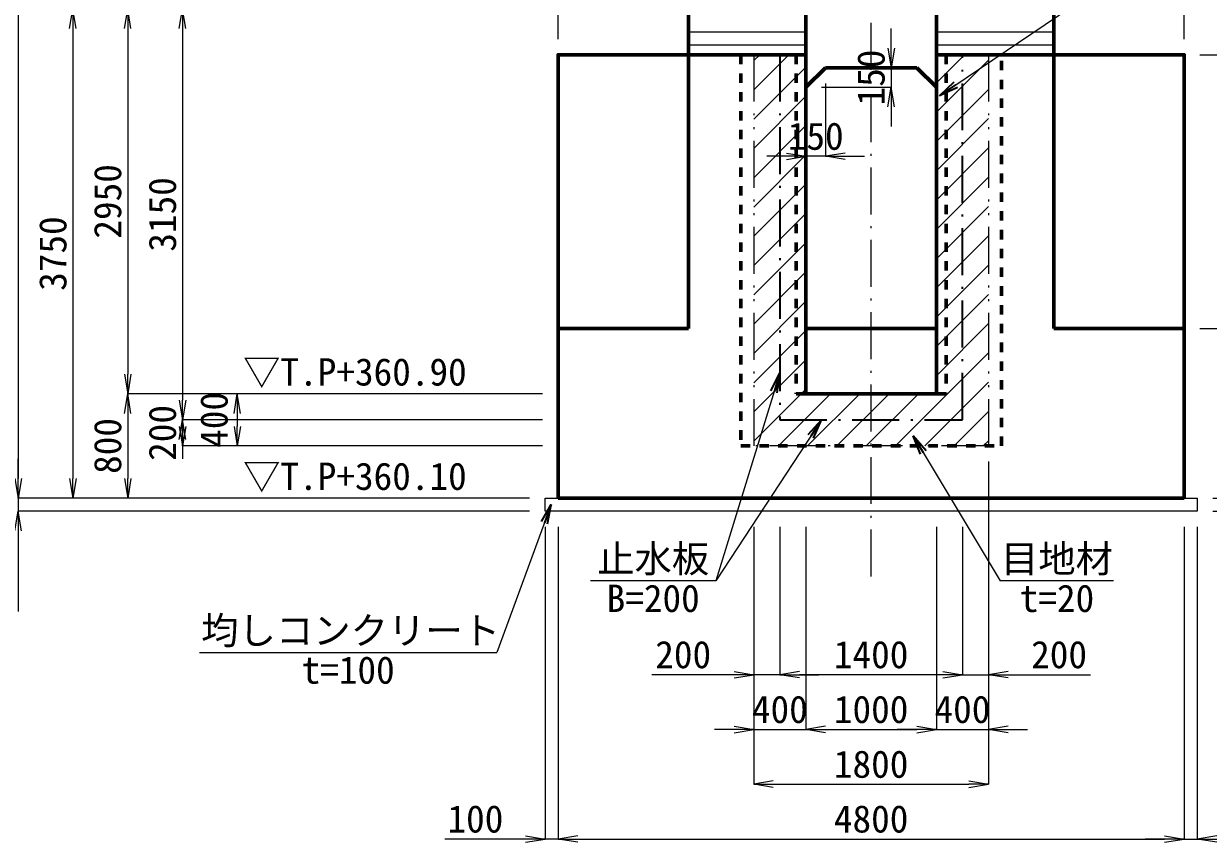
# Model space of a CAD drawing. Header units: millimetres. Extents: x 156724 to 219930, y -98905 to 17820.
# Drawn here: x 174141 to 183223, y -39983 to -33706 of the extents above; entities that cross this region are included whole.
import ezdxf
from ezdxf.enums import TextEntityAlignment as Align

# ---------------------------------------------------------------- set-up
doc = ezdxf.new("R2010")
doc.units = ezdxf.units.MM
doc.header["$LTSCALE"] = 60
doc.header["$PDSIZE"] = 300
for name, pattern in [('SXF_一点短鎖線', [9.25, 6, -1.5, 0.25, -1.5]), ('SXF_二点短鎖線', [11, 6, -1.5, 0.25, -1.5, 0.25, -1.5]), ('SXF_跳び破線', [12, 6, -6])]:
    doc.linetypes.add(name, pattern=pattern)
doc.layers.get('Defpoints').update_dxf_attribs({"color": 151})
for name, color, linetype, lineweight in [('D-BMK', 2, 'SXF_一点短鎖線', 13), ('D-BYP-STR1', 2, 'Continuous', 13), ('D-STR', 1, 'Continuous', 50), ('D-STR-DIM', 7, 'Continuous', 13), ('D-STR-HTXT', 7, 'Continuous', 13), ('D-STR-STR1', 2, 'Continuous', 13), ('D-STR-STR6', 7, 'Continuous', 13), ('D-STR-STR7', 1, 'Continuous', 13), ('D-STR-STRA', 1, 'Continuous', 25), ('D-STR-TXT', 7, 'Continuous', 13)]:
    doc.layers.add(name, color=color, linetype=linetype, lineweight=lineweight)
doc.styles.add('MS ゴシック', font='MS Gothic.ttf')
doc.dimstyles.new('DIM-60-F', dxfattribs={"dimscale": 60, "dimtxt": 3.5, "dimasz": 2.5, "dimexe": 0, "dimexo": 2, "dimgap": 0.8, "dimtad": 1, "dimdec": 0, "dimzin": 0, "dimdsep": 46, "dimtxsty": 'MS ゴシック', "dimblk": 'OPEN', "dimcen": 0.1, "dimaunit": 1, "dimadec": 4, "dimazin": 0, "dimtfac": 1, "dimtdec": 0, "dimtmove": 2, "dimatfit": 3, "dimldrblk": 'OPEN', "dimfxl": 1, "dimtolj": 1, "dimtzin": 0, "dimlwd": -1, "dimlwe": -1, "dimarcsym": 2})

# ---------------------------------------------------------------- blocks, each defined once
blk = doc.blocks.new('_Open')
at = {"color": 0, "linetype": 'ByBlock', "lineweight": -2}
for p, q in [((-1, 0.167), (0, 0)), ((-1, -0.167), (0, 0)), ((0, 0), (-1, 0))]:
    blk.add_line(p, q, dxfattribs=at)
blk = doc.blocks.new('*D305')
at = {"layer": 'D-STR-DIM', "color": 0, "transparency": 16777216}
for p, q in [((180791.4, -33893.7), (180791.4, -33743.7)), ((180408, -34043.7), (180791.4, -34043.7)), ((180791.4, -34043.7), (180791.4, -34193.7)), ((180258, -34193.7), (180791.4, -34193.7)), ((180791.4, -34343.7), (180791.4, -34493.7))]:
    blk.add_line(p, q, dxfattribs=at)
at = {"layer": 'Defpoints', "color": 0, "transparency": 16777216}
for p in [(180288, -34043.7), (180138, -34193.7), (180791.4, -34193.7)]:
    blk.add_point(p, dxfattribs=at)
at = {"layer": 'D-STR-DIM', "color": 0, "transparency": 16777216, "xscale": 150, "yscale": 150, "zscale": 150}
for p, rotation in [((180791.4, -34043.7), 270), ((180791.4, -34193.7), 90)]:
    blk.add_blockref('_Open', p, dxfattribs=dict(at, rotation=rotation))
at = {"layer": 'D-STR-DIM', "color": 0, "transparency": 16777216, "insert": (180638.4, -34118.7), "char_height": 210, "attachment_point": 5, "rotation": 90, "style": 'MS ゴシック'}
blk.add_mtext('\\A1;150', dxfattribs=at)
blk = doc.blocks.new('*D306')
at = {"layer": 'D-STR-DIM', "color": 0, "transparency": 16777216}
for p, q in [((180288, -34163.7), (180288, -34722.8)), ((180138, -34313.7), (180138, -34722.8)), ((179988, -34722.8), (179838, -34722.8)), ((180288, -34722.8), (180138, -34722.8)), ((180438, -34722.8), (180588, -34722.8))]:
    blk.add_line(p, q, dxfattribs=at)
at = {"layer": 'Defpoints', "color": 0, "transparency": 16777216}
for p in [(180288, -34043.7), (180138, -34193.7), (180138, -34722.8)]:
    blk.add_point(p, dxfattribs=at)
at = {"layer": 'D-STR-DIM', "color": 0, "transparency": 16777216, "xscale": 150, "yscale": 150, "zscale": 150}
blk.add_blockref('_Open', (180138, -34722.8), dxfattribs=at)
at = {"layer": 'D-STR-DIM', "color": 0, "transparency": 16777216, "xscale": 150, "yscale": 150, "zscale": 150, "rotation": 180}
blk.add_blockref('_Open', (180288, -34722.8), dxfattribs=at)
at = {"layer": 'D-STR-DIM', "color": 0, "transparency": 16777216, "insert": (180213, -34569.8), "char_height": 210, "attachment_point": 5, "style": 'MS ゴシック'}
blk.add_mtext('\\A1;150', dxfattribs=at)
blk = doc.blocks.new('*D307')
at = {"layer": 'D-STR-DIM', "color": 0, "transparency": 16777216}
for p, q in [((178238, -33823.7), (178238, -31554.4)), ((178388, -31554.4), (179088, -31554.4)), ((179238, -33473.7), (179238, -31554.4))]:
    blk.add_line(p, q, dxfattribs=at)
at = {"layer": 'Defpoints', "color": 0, "transparency": 16777216}
for p in [(179238, -31554.4), (179238, -33593.7), (178238, -33943.7)]:
    blk.add_point(p, dxfattribs=at)
at = {"layer": 'D-STR-DIM', "color": 0, "transparency": 16777216, "xscale": 150, "yscale": 150, "zscale": 150, "rotation": 180}
blk.add_blockref('_Open', (178238, -31554.4), dxfattribs=at)
at = {"layer": 'D-STR-DIM', "color": 0, "transparency": 16777216, "xscale": 150, "yscale": 150, "zscale": 150}
blk.add_blockref('_Open', (179238, -31554.4), dxfattribs=at)
at = {"layer": 'D-STR-DIM', "color": 0, "transparency": 16777216, "insert": (178738, -31401.4), "char_height": 210, "attachment_point": 5, "style": 'MS ゴシック'}
blk.add_mtext('\\A1;1000', dxfattribs=at)
blk = doc.blocks.new('*D309')
at = {"layer": 'D-STR-DIM', "color": 0, "transparency": 16777216}
for p, q in [((182038, -33473.7), (182038, -31554.4)), ((182188, -31554.4), (182888, -31554.4)), ((183038, -33823.7), (183038, -31554.4))]:
    blk.add_line(p, q, dxfattribs=at)
at = {"layer": 'Defpoints', "color": 0, "transparency": 16777216}
for p in [(183038, -31554.4), (182038, -33593.7), (183038, -33943.7)]:
    blk.add_point(p, dxfattribs=at)
at = {"layer": 'D-STR-DIM', "color": 0, "transparency": 16777216, "xscale": 150, "yscale": 150, "zscale": 150, "rotation": 180}
blk.add_blockref('_Open', (182038, -31554.4), dxfattribs=at)
at = {"layer": 'D-STR-DIM', "color": 0, "transparency": 16777216, "xscale": 150, "yscale": 150, "zscale": 150}
blk.add_blockref('_Open', (183038, -31554.4), dxfattribs=at)
at = {"layer": 'D-STR-DIM', "color": 0, "transparency": 16777216, "insert": (182538, -31401.4), "char_height": 210, "attachment_point": 5, "style": 'MS ゴシック'}
blk.add_mtext('\\A1;1000', dxfattribs=at)
blk = doc.blocks.new('*D316')
at = {"layer": 'D-STR-DIM', "color": 0, "transparency": 16777216}
for p, q in [((178238, -37563.7), (178238, -39957.5)), ((183038, -37563.7), (183038, -39957.5)), ((178388, -39957.5), (182888, -39957.5))]:
    blk.add_line(p, q, dxfattribs=at)
at = {"layer": 'Defpoints', "color": 0, "transparency": 16777216}
for p in [(178238, -37443.7, -323860), (183038, -37443.7, -323860), (183038, -39957.5)]:
    blk.add_point(p, dxfattribs=at)
at = {"layer": 'D-STR-DIM', "color": 0, "transparency": 16777216, "xscale": 150, "yscale": 150, "zscale": 150, "rotation": 180}
blk.add_blockref('_Open', (178238, -39957.5), dxfattribs=at)
at = {"layer": 'D-STR-DIM', "color": 0, "transparency": 16777216, "xscale": 150, "yscale": 150, "zscale": 150}
blk.add_blockref('_Open', (183038, -39957.5), dxfattribs=at)
at = {"layer": 'D-STR-DIM', "color": 0, "transparency": 16777216, "insert": (180638, -39804.5), "char_height": 210, "attachment_point": 5, "style": 'MS ゴシック'}
blk.add_mtext('\\A1;4800', dxfattribs=at)
blk = doc.blocks.new('*D317')
at = {"layer": 'D-STR-DIM', "color": 0, "transparency": 16777216}
for p, q in [((183038, -37563.7), (183038, -39957.5)), ((183138, -37563.7), (183138, -39957.5)), ((182888, -39957.5), (182738, -39957.5)), ((183038, -39957.5), (183138, -39957.5)), ((183288, -39957.5), (183906, -39957.5))]:
    blk.add_line(p, q, dxfattribs=at)
at = {"layer": 'Defpoints', "color": 0, "transparency": 16777216}
for p in [(183038, -37443.7, -323860), (183138, -37443.7, -323860), (183138, -39957.5)]:
    blk.add_point(p, dxfattribs=at)
at = {"layer": 'D-STR-DIM', "color": 0, "transparency": 16777216, "xscale": 150, "yscale": 150, "zscale": 150}
blk.add_blockref('_Open', (183038, -39957.5), dxfattribs=at)
at = {"layer": 'D-STR-DIM', "color": 0, "transparency": 16777216, "xscale": 150, "yscale": 150, "zscale": 150, "rotation": 180}
blk.add_blockref('_Open', (183138, -39957.5), dxfattribs=at)
at = {"layer": 'D-STR-DIM', "color": 0, "transparency": 16777216, "insert": (183672, -39804.5), "char_height": 210, "attachment_point": 5, "style": 'MS ゴシック'}
blk.add_mtext('\\A1;100', dxfattribs=at)
blk = doc.blocks.new('*D318')
at = {"layer": 'D-STR-DIM', "color": 0, "transparency": 16777216}
for p, q in [((178138, -37563.7), (178138, -39957.5)), ((178238, -37563.7), (178238, -39957.5)), ((177988, -39957.5), (177370, -39957.5)), ((178238, -39957.5), (178138, -39957.5)), ((178388, -39957.5), (178538, -39957.5))]:
    blk.add_line(p, q, dxfattribs=at)
at = {"layer": 'Defpoints', "color": 0, "transparency": 16777216}
for p in [(178138, -37443.7, -323860), (178238, -37443.7, -323860), (178138, -39957.5)]:
    blk.add_point(p, dxfattribs=at)
at = {"layer": 'D-STR-DIM', "color": 0, "transparency": 16777216, "xscale": 150, "yscale": 150, "zscale": 150}
blk.add_blockref('_Open', (178138, -39957.5), dxfattribs=at)
at = {"layer": 'D-STR-DIM', "color": 0, "transparency": 16777216, "xscale": 150, "yscale": 150, "zscale": 150, "rotation": 180}
blk.add_blockref('_Open', (178238, -39957.5), dxfattribs=at)
at = {"layer": 'D-STR-DIM', "color": 0, "transparency": 16777216, "insert": (177604, -39804.5), "char_height": 210, "attachment_point": 5, "style": 'MS ゴシック'}
blk.add_mtext('\\A1;100', dxfattribs=at)
blk = doc.blocks.new('*D331')
at = {"layer": 'D-STR-DIM', "color": 0, "transparency": 16777216}
for p, q in [((182957.9, -29843.7), (185864.3, -29843.7)), ((185864.3, -29993.7), (185864.3, -33793.7)), ((183158, -33943.7), (185864.3, -33943.7))]:
    blk.add_line(p, q, dxfattribs=at)
at = {"layer": 'Defpoints', "color": 0, "transparency": 16777216}
for p in [(182837.9, -29843.7), (183038, -33943.7), (185864.3, -33943.7)]:
    blk.add_point(p, dxfattribs=at)
at = {"layer": 'D-STR-DIM', "color": 0, "transparency": 16777216, "xscale": 150, "yscale": 150, "zscale": 150}
for p, rotation in [((185864.3, -29843.7), 90), ((185864.3, -33943.7), 270)]:
    blk.add_blockref('_Open', p, dxfattribs=dict(at, rotation=rotation))
at = {"layer": 'D-STR-DIM', "color": 0, "transparency": 16777216, "insert": (185711.3, -31893.7), "char_height": 210, "attachment_point": 5, "rotation": 90, "style": 'MS ゴシック'}
blk.add_mtext('\\A1;4100', dxfattribs=at)
blk = doc.blocks.new('*D332')
at = {"layer": 'D-STR-DIM', "color": 0, "transparency": 16777216}
for p, q in [((183158, -33943.7), (185864.3, -33943.7)), ((185864.3, -34093.7), (185864.3, -35893.7)), ((183158, -36043.7), (185864.3, -36043.7))]:
    blk.add_line(p, q, dxfattribs=at)
at = {"layer": 'Defpoints', "color": 0, "transparency": 16777216}
for p in [(183038, -33943.7), (183038, -36043.7), (185864.3, -36043.7)]:
    blk.add_point(p, dxfattribs=at)
at = {"layer": 'D-STR-DIM', "color": 0, "transparency": 16777216, "xscale": 150, "yscale": 150, "zscale": 150}
for p, rotation in [((185864.3, -33943.7), 90), ((185864.3, -36043.7), 270)]:
    blk.add_blockref('_Open', p, dxfattribs=dict(at, rotation=rotation))
at = {"layer": 'D-STR-DIM', "color": 0, "transparency": 16777216, "insert": (185711.3, -34993.7), "char_height": 210, "attachment_point": 5, "rotation": 90, "style": 'MS ゴシック'}
blk.add_mtext('\\A1;2100', dxfattribs=at)
blk = doc.blocks.new('*D333')
at = {"layer": 'D-STR-DIM', "color": 0, "transparency": 16777216}
for p, q in [((183158, -36043.7), (186284.3, -36043.7)), ((186284.3, -36193.7), (186284.3, -37193.7)), ((183258, -37343.7), (186284.3, -37343.7))]:
    blk.add_line(p, q, dxfattribs=at)
at = {"layer": 'Defpoints', "color": 0, "transparency": 16777216}
for p in [(183038, -36043.7), (183138, -37343.7), (186284.3, -37343.7)]:
    blk.add_point(p, dxfattribs=at)
at = {"layer": 'D-STR-DIM', "color": 0, "transparency": 16777216, "xscale": 150, "yscale": 150, "zscale": 150}
for p, rotation in [((186284.3, -36043.7), 90), ((186284.3, -37343.7), 270)]:
    blk.add_blockref('_Open', p, dxfattribs=dict(at, rotation=rotation))
at = {"layer": 'D-STR-DIM', "color": 0, "transparency": 16777216, "insert": (186131.3, -36693.7), "char_height": 210, "attachment_point": 5, "rotation": 90, "style": 'MS ゴシック'}
blk.add_mtext('\\A1;1300', dxfattribs=at)
blk = doc.blocks.new('*D334')
at = {"layer": 'D-STR-DIM', "color": 0, "transparency": 16777216}
for p, q in [((182957.9, -29143.7), (186284.3, -29143.7)), ((186284.3, -35893.7), (186284.3, -29293.7)), ((183158, -36043.7), (186284.3, -36043.7))]:
    blk.add_line(p, q, dxfattribs=at)
at = {"layer": 'Defpoints', "color": 0, "transparency": 16777216}
for p in [(182837.9, -29143.7), (186284.3, -29143.7), (183038, -36043.7)]:
    blk.add_point(p, dxfattribs=at)
at = {"layer": 'D-STR-DIM', "color": 0, "transparency": 16777216, "xscale": 150, "yscale": 150, "zscale": 150}
for p, rotation in [((186284.3, -29143.7), 90), ((186284.3, -36043.7), 270)]:
    blk.add_blockref('_Open', p, dxfattribs=dict(at, rotation=rotation))
at = {"layer": 'D-STR-DIM', "color": 0, "transparency": 16777216, "insert": (186131.3, -32593.7), "char_height": 210, "attachment_point": 5, "rotation": 90, "style": 'MS ゴシック'}
blk.add_mtext('\\A1;6900', dxfattribs=at)
blk = doc.blocks.new('*D335')
at = {"layer": 'D-STR-DIM', "color": 0, "transparency": 16777216}
for p, q in [((186284.3, -37193.7), (186284.3, -37043.7)), ((183258, -37343.7), (186284.3, -37343.7)), ((186284.3, -37343.7), (186284.3, -37443.7)), ((183258, -37443.7), (186284.3, -37443.7)), ((186284.3, -37593.7), (186284.3, -38211.7))]:
    blk.add_line(p, q, dxfattribs=at)
at = {"layer": 'Defpoints', "color": 0, "transparency": 16777216}
for p in [(183138, -37343.7), (183138, -37443.7), (186284.3, -37443.7)]:
    blk.add_point(p, dxfattribs=at)
at = {"layer": 'D-STR-DIM', "color": 0, "transparency": 16777216, "xscale": 150, "yscale": 150, "zscale": 150}
for p, rotation in [((186284.3, -37343.7), 270), ((186284.3, -37443.7), 90)]:
    blk.add_blockref('_Open', p, dxfattribs=dict(at, rotation=rotation))
at = {"layer": 'D-STR-DIM', "color": 0, "transparency": 16777216, "insert": (186131.3, -37977.7), "char_height": 210, "attachment_point": 5, "rotation": 90, "style": 'MS ゴシック'}
blk.add_mtext('\\A1;100', dxfattribs=at)
blk = doc.blocks.new('*D336')
at = {"layer": 'D-STR-DIM', "color": 0, "transparency": 16777216}
for p, q in [((178318, -29143.7), (174098.2, -29143.7)), ((174098.2, -29293.7), (174098.2, -37193.7)), ((178018, -37343.7), (174098.2, -37343.7))]:
    blk.add_line(p, q, dxfattribs=at)
at = {"layer": 'Defpoints', "color": 0, "transparency": 16777216}
for p in [(178438, -29143.7), (174098.2, -37343.7), (178138, -37343.7)]:
    blk.add_point(p, dxfattribs=at)
at = {"layer": 'D-STR-DIM', "color": 0, "transparency": 16777216, "xscale": 150, "yscale": 150, "zscale": 150}
for p, rotation in [((174098.2, -29143.7), 90), ((174098.2, -37343.7), 270)]:
    blk.add_blockref('_Open', p, dxfattribs=dict(at, rotation=rotation))
at = {"layer": 'D-STR-DIM', "color": 0, "transparency": 16777216, "insert": (173945.2, -33243.7), "char_height": 210, "attachment_point": 5, "rotation": 90, "style": 'MS ゴシック'}
blk.add_mtext('\\A1;8200', dxfattribs=at)
blk = doc.blocks.new('*D341')
at = {"layer": 'D-STR-DIM', "color": 0, "transparency": 16777216}
for p, q in [((179118, -33593.7), (174938.2, -33593.7)), ((174938.2, -33743.7), (174938.2, -36393.7)), ((178118, -36543.7), (174938.2, -36543.7))]:
    blk.add_line(p, q, dxfattribs=at)
at = {"layer": 'Defpoints', "color": 0, "transparency": 16777216}
for p in [(179238, -33593.7), (174938.2, -36543.7), (178238, -36543.7)]:
    blk.add_point(p, dxfattribs=at)
at = {"layer": 'D-STR-DIM', "color": 0, "transparency": 16777216, "xscale": 150, "yscale": 150, "zscale": 150}
for p, rotation in [((174938.2, -33593.7), 90), ((174938.2, -36543.7), 270)]:
    blk.add_blockref('_Open', p, dxfattribs=dict(at, rotation=rotation))
at = {"layer": 'D-STR-DIM', "color": 0, "transparency": 16777216, "insert": (174785.2, -35068.7), "char_height": 210, "attachment_point": 5, "rotation": 90, "style": 'MS ゴシック'}
blk.add_mtext('\\A1;2950', dxfattribs=at)
blk = doc.blocks.new('*D342')
at = {"layer": 'D-STR-DIM', "color": 0, "transparency": 16777216}
for p, q in [((178118, -36543.7), (174938.2, -36543.7)), ((174938.2, -36693.7), (174938.2, -37193.7)), ((178018, -37343.7), (174938.2, -37343.7))]:
    blk.add_line(p, q, dxfattribs=at)
at = {"layer": 'Defpoints', "color": 0, "transparency": 16777216}
for p in [(178238, -36543.7), (174938.2, -37343.7), (178138, -37343.7)]:
    blk.add_point(p, dxfattribs=at)
at = {"layer": 'D-STR-DIM', "color": 0, "transparency": 16777216, "xscale": 150, "yscale": 150, "zscale": 150}
for p, rotation in [((174938.2, -36543.7), 90), ((174938.2, -37343.7), 270)]:
    blk.add_blockref('_Open', p, dxfattribs=dict(at, rotation=rotation))
at = {"layer": 'D-STR-DIM', "color": 0, "transparency": 16777216, "insert": (174785.2, -36943.7), "char_height": 210, "attachment_point": 5, "rotation": 90, "style": 'MS ゴシック'}
blk.add_mtext('\\A1;800', dxfattribs=at)
blk = doc.blocks.new('*D343')
at = {"layer": 'D-STR-DIM', "color": 0, "transparency": 16777216}
for p, q in [((179118, -33593.7), (174518.2, -33593.7)), ((174518.2, -33743.7), (174518.2, -37193.7)), ((178018, -37343.7), (174518.2, -37343.7))]:
    blk.add_line(p, q, dxfattribs=at)
at = {"layer": 'Defpoints', "color": 0, "transparency": 16777216}
for p in [(179238, -33593.7), (174518.2, -37343.7), (178138, -37343.7)]:
    blk.add_point(p, dxfattribs=at)
at = {"layer": 'D-STR-DIM', "color": 0, "transparency": 16777216, "xscale": 150, "yscale": 150, "zscale": 150}
for p, rotation in [((174518.2, -33593.7), 90), ((174518.2, -37343.7), 270)]:
    blk.add_blockref('_Open', p, dxfattribs=dict(at, rotation=rotation))
at = {"layer": 'D-STR-DIM', "color": 0, "transparency": 16777216, "insert": (174365.2, -35468.7), "char_height": 210, "attachment_point": 5, "rotation": 90, "style": 'MS ゴシック'}
blk.add_mtext('\\A1;3750', dxfattribs=at)
blk = doc.blocks.new('*D344')
at = {"layer": 'D-STR-DIM', "color": 0, "transparency": 16777216}
for p, q in [((174098.2, -37193.7), (174098.2, -37043.7)), ((178018, -37343.7), (174098.2, -37343.7)), ((174098.2, -37343.7), (174098.2, -37443.7)), ((178018, -37443.7), (174098.2, -37443.7)), ((174098.2, -37593.7), (174098.2, -38211.7))]:
    blk.add_line(p, q, dxfattribs=at)
at = {"layer": 'Defpoints', "color": 0, "transparency": 16777216}
for p in [(178138, -37343.7), (174098.2, -37443.7), (178138, -37443.7)]:
    blk.add_point(p, dxfattribs=at)
at = {"layer": 'D-STR-DIM', "color": 0, "transparency": 16777216, "xscale": 150, "yscale": 150, "zscale": 150}
for p, rotation in [((174098.2, -37343.7), 270), ((174098.2, -37443.7), 90)]:
    blk.add_blockref('_Open', p, dxfattribs=dict(at, rotation=rotation))
at = {"layer": 'D-STR-DIM', "color": 0, "transparency": 16777216, "insert": (173945.2, -37977.7), "char_height": 210, "attachment_point": 5, "rotation": 90, "style": 'MS ゴシック'}
blk.add_mtext('\\A1;100', dxfattribs=at)
blk = doc.blocks.new('*D345')
at = {"layer": 'D-STR-DIM', "color": 0, "transparency": 16777216}
for p, q in [((179118, -33593.7), (175358.2, -33593.7)), ((175358.2, -33743.7), (175358.2, -36593.7)), ((178118, -36743.7), (175358.2, -36743.7))]:
    blk.add_line(p, q, dxfattribs=at)
at = {"layer": 'Defpoints', "color": 0, "transparency": 16777216}
for p in [(179238, -33593.7), (175358.2, -36743.7), (178238, -36743.7)]:
    blk.add_point(p, dxfattribs=at)
at = {"layer": 'D-STR-DIM', "color": 0, "transparency": 16777216, "xscale": 150, "yscale": 150, "zscale": 150}
for p, rotation in [((175358.2, -33593.7), 90), ((175358.2, -36743.7), 270)]:
    blk.add_blockref('_Open', p, dxfattribs=dict(at, rotation=rotation))
at = {"layer": 'D-STR-DIM', "color": 0, "transparency": 16777216, "insert": (175205.2, -35168.7), "char_height": 210, "attachment_point": 5, "rotation": 90, "style": 'MS ゴシック'}
blk.add_mtext('\\A1;3150', dxfattribs=at)
blk = doc.blocks.new('*D346')
at = {"layer": 'D-STR-DIM', "color": 0, "transparency": 16777216}
for p, q in [((175358.2, -36793.7), (175358.2, -36643.7)), ((178118, -36743.7), (175358.2, -36743.7)), ((175358.2, -36743.7), (175358.2, -36943.7)), ((175358.2, -36893.7), (175358.2, -37043.7)), ((178118, -36943.7), (175358.2, -36943.7))]:
    blk.add_line(p, q, dxfattribs=at)
at = {"layer": 'Defpoints', "color": 0, "transparency": 16777216}
for p in [(178238, -36743.7), (175358.2, -36943.7), (178238, -36943.7)]:
    blk.add_point(p, dxfattribs=at)
at = {"layer": 'D-STR-DIM', "color": 0, "transparency": 16777216, "xscale": 150, "yscale": 150, "zscale": 150}
for p, rotation in [((175358.2, -36743.7), 90), ((175358.2, -36943.7), 270)]:
    blk.add_blockref('_Open', p, dxfattribs=dict(at, rotation=rotation))
at = {"layer": 'D-STR-DIM', "color": 0, "transparency": 16777216, "insert": (175205.2, -36843.7), "char_height": 210, "attachment_point": 5, "rotation": 90, "style": 'MS ゴシック'}
blk.add_mtext('\\A1;200', dxfattribs=at)
blk = doc.blocks.new('*D347')
at = {"layer": 'D-STR-DIM', "color": 0, "transparency": 16777216}
for p, q in [((178118, -36543.7), (175778.2, -36543.7)), ((175778.2, -36693.7), (175778.2, -36793.7)), ((178118, -36943.7), (175778.2, -36943.7))]:
    blk.add_line(p, q, dxfattribs=at)
at = {"layer": 'Defpoints', "color": 0, "transparency": 16777216}
for p in [(178238, -36543.7), (175778.2, -36943.7), (178238, -36943.7)]:
    blk.add_point(p, dxfattribs=at)
at = {"layer": 'D-STR-DIM', "color": 0, "transparency": 16777216, "xscale": 150, "yscale": 150, "zscale": 150}
for p, rotation in [((175778.2, -36543.7), 90), ((175778.2, -36943.7), 270)]:
    blk.add_blockref('_Open', p, dxfattribs=dict(at, rotation=rotation))
at = {"layer": 'D-STR-DIM', "color": 0, "transparency": 16777216, "insert": (175601.2, -36743.7), "char_height": 210, "attachment_point": 5, "rotation": 90, "style": 'MS ゴシック'}
blk.add_mtext('\\A1;400', dxfattribs=at)
blk = doc.blocks.new('*D583')
at = {"layer": 'D-STR-DIM', "color": 0, "transparency": 16777216}
for p, q in [((179738, -37563.7), (179738, -39537.5)), ((181538, -37563.7), (181538, -39537.5)), ((179888, -39537.5), (181388, -39537.5))]:
    blk.add_line(p, q, dxfattribs=at)
at = {"layer": 'Defpoints', "color": 0, "transparency": 16777216}
for p in [(179738, -37443.7), (181538, -37443.7), (181538, -39537.5)]:
    blk.add_point(p, dxfattribs=at)
at = {"layer": 'D-STR-DIM', "color": 0, "transparency": 16777216, "xscale": 150, "yscale": 150, "zscale": 150, "rotation": 180}
blk.add_blockref('_Open', (179738, -39537.5), dxfattribs=at)
at = {"layer": 'D-STR-DIM', "color": 0, "transparency": 16777216, "xscale": 150, "yscale": 150, "zscale": 150}
blk.add_blockref('_Open', (181538, -39537.5), dxfattribs=at)
at = {"layer": 'D-STR-DIM', "color": 0, "transparency": 16777216, "insert": (180638, -39384.5), "char_height": 210, "attachment_point": 5, "style": 'MS ゴシック'}
blk.add_mtext('\\A1;1800', dxfattribs=at)
blk = doc.blocks.new('*D584')
at = {"layer": 'D-STR-DIM', "color": 0, "transparency": 16777216}
for p, q in [((179738, -37563.7), (179738, -39117.5)), ((180138, -37563.7), (180138, -39117.5)), ((179588, -39117.5), (179438, -39117.5)), ((179738, -39117.5), (180138, -39117.5)), ((180288, -39117.5), (180438, -39117.5))]:
    blk.add_line(p, q, dxfattribs=at)
at = {"layer": 'Defpoints', "color": 0, "transparency": 16777216}
for p in [(179738, -37443.7), (180138, -37443.7), (180138, -39117.5)]:
    blk.add_point(p, dxfattribs=at)
at = {"layer": 'D-STR-DIM', "color": 0, "transparency": 16777216, "xscale": 150, "yscale": 150, "zscale": 150}
blk.add_blockref('_Open', (179738, -39117.5), dxfattribs=at)
at = {"layer": 'D-STR-DIM', "color": 0, "transparency": 16777216, "xscale": 150, "yscale": 150, "zscale": 150, "rotation": 180}
blk.add_blockref('_Open', (180138, -39117.5), dxfattribs=at)
at = {"layer": 'D-STR-DIM', "color": 0, "transparency": 16777216, "insert": (179938, -38964.5), "char_height": 210, "attachment_point": 5, "style": 'MS ゴシック'}
blk.add_mtext('\\A1;400', dxfattribs=at)
blk = doc.blocks.new('*D585')
at = {"layer": 'D-STR-DIM', "color": 0, "transparency": 16777216}
for p, q in [((180138, -37563.7), (180138, -39117.5)), ((181138, -37563.7), (181138, -39117.5)), ((180288, -39117.5), (180988, -39117.5))]:
    blk.add_line(p, q, dxfattribs=at)
at = {"layer": 'Defpoints', "color": 0, "transparency": 16777216}
for p in [(180138, -37443.7), (181138, -37443.7), (181138, -39117.5)]:
    blk.add_point(p, dxfattribs=at)
at = {"layer": 'D-STR-DIM', "color": 0, "transparency": 16777216, "xscale": 150, "yscale": 150, "zscale": 150, "rotation": 180}
blk.add_blockref('_Open', (180138, -39117.5), dxfattribs=at)
at = {"layer": 'D-STR-DIM', "color": 0, "transparency": 16777216, "xscale": 150, "yscale": 150, "zscale": 150}
blk.add_blockref('_Open', (181138, -39117.5), dxfattribs=at)
at = {"layer": 'D-STR-DIM', "color": 0, "transparency": 16777216, "insert": (180638, -38964.5), "char_height": 210, "attachment_point": 5, "style": 'MS ゴシック'}
blk.add_mtext('\\A1;1000', dxfattribs=at)
blk = doc.blocks.new('*D586')
at = {"layer": 'D-STR-DIM', "color": 0, "transparency": 16777216}
for p, q in [((181538, -37063.7), (181538, -39117.5)), ((181138, -37563.7), (181138, -39117.5)), ((180988, -39117.5), (180838, -39117.5)), ((181138, -39117.5), (181538, -39117.5)), ((181688, -39117.5), (181838, -39117.5))]:
    blk.add_line(p, q, dxfattribs=at)
at = {"layer": 'Defpoints', "color": 0, "transparency": 16777216}
for p in [(181538, -36943.7), (181138, -37443.7), (181538, -39117.5)]:
    blk.add_point(p, dxfattribs=at)
at = {"layer": 'D-STR-DIM', "color": 0, "transparency": 16777216, "xscale": 150, "yscale": 150, "zscale": 150}
blk.add_blockref('_Open', (181138, -39117.5), dxfattribs=at)
at = {"layer": 'D-STR-DIM', "color": 0, "transparency": 16777216, "xscale": 150, "yscale": 150, "zscale": 150, "rotation": 180}
blk.add_blockref('_Open', (181538, -39117.5), dxfattribs=at)
at = {"layer": 'D-STR-DIM', "color": 0, "transparency": 16777216, "insert": (181338, -38964.5), "char_height": 210, "attachment_point": 5, "style": 'MS ゴシック'}
blk.add_mtext('\\A1;400', dxfattribs=at)
blk = doc.blocks.new('*D587')
at = {"layer": 'D-STR-DIM', "color": 0, "transparency": 16777216}
for p, q in [((179938, -37563.7), (179938, -38697.5)), ((181338, -37563.7), (181338, -38697.5)), ((181188, -38697.5), (180088, -38697.5))]:
    blk.add_line(p, q, dxfattribs=at)
at = {"layer": 'Defpoints', "color": 0, "transparency": 16777216}
for p in [(179938, -37443.7), (181338, -37443.7), (179938, -38697.5)]:
    blk.add_point(p, dxfattribs=at)
at = {"layer": 'D-STR-DIM', "color": 0, "transparency": 16777216, "xscale": 150, "yscale": 150, "zscale": 150, "rotation": 180}
blk.add_blockref('_Open', (179938, -38697.5), dxfattribs=at)
at = {"layer": 'D-STR-DIM', "color": 0, "transparency": 16777216, "xscale": 150, "yscale": 150, "zscale": 150}
blk.add_blockref('_Open', (181338, -38697.5), dxfattribs=at)
at = {"layer": 'D-STR-DIM', "color": 0, "transparency": 16777216, "insert": (180638, -38544.5), "char_height": 210, "attachment_point": 5, "style": 'MS ゴシック'}
blk.add_mtext('\\A1;1400', dxfattribs=at)
blk = doc.blocks.new('*D588')
at = {"layer": 'D-STR-DIM', "color": 0, "transparency": 16777216}
for p, q in [((179738, -37563.7), (179738, -38697.5)), ((179938, -37563.7), (179938, -38697.5)), ((179588, -38697.5), (178956.1, -38697.5)), ((179938, -38697.5), (179738, -38697.5)), ((180088, -38697.5), (180238, -38697.5))]:
    blk.add_line(p, q, dxfattribs=at)
at = {"layer": 'Defpoints', "color": 0, "transparency": 16777216}
for p in [(179738, -37443.7), (179938, -37443.7), (179738, -38697.5)]:
    blk.add_point(p, dxfattribs=at)
at = {"layer": 'D-STR-DIM', "color": 0, "transparency": 16777216, "xscale": 150, "yscale": 150, "zscale": 150}
blk.add_blockref('_Open', (179738, -38697.5), dxfattribs=at)
at = {"layer": 'D-STR-DIM', "color": 0, "transparency": 16777216, "xscale": 150, "yscale": 150, "zscale": 150, "rotation": 180}
blk.add_blockref('_Open', (179938, -38697.5), dxfattribs=at)
at = {"layer": 'D-STR-DIM', "color": 0, "transparency": 16777216, "insert": (179197.1, -38544.5), "char_height": 210, "attachment_point": 5, "style": 'MS ゴシック'}
blk.add_mtext('\\A1;200', dxfattribs=at)
blk = doc.blocks.new('*D589')
at = {"layer": 'D-STR-DIM', "color": 0, "transparency": 16777216}
for p, q in [((181338, -37563.7), (181338, -38697.5)), ((181538, -37563.7), (181538, -38697.5)), ((181188, -38697.5), (181038, -38697.5)), ((181338, -38697.5), (181538, -38697.5)), ((181688, -38697.5), (182319.9, -38697.5))]:
    blk.add_line(p, q, dxfattribs=at)
at = {"layer": 'Defpoints', "color": 0, "transparency": 16777216}
for p in [(181338, -37443.7), (181538, -37443.7), (181538, -38697.5)]:
    blk.add_point(p, dxfattribs=at)
at = {"layer": 'D-STR-DIM', "color": 0, "transparency": 16777216, "xscale": 150, "yscale": 150, "zscale": 150}
blk.add_blockref('_Open', (181338, -38697.5), dxfattribs=at)
at = {"layer": 'D-STR-DIM', "color": 0, "transparency": 16777216, "xscale": 150, "yscale": 150, "zscale": 150, "rotation": 180}
blk.add_blockref('_Open', (181538, -38697.5), dxfattribs=at)
at = {"layer": 'D-STR-DIM', "color": 0, "transparency": 16777216, "insert": (182079, -38544.5), "char_height": 210, "attachment_point": 5, "style": 'MS ゴシック'}
blk.add_mtext('\\A1;200', dxfattribs=at)

msp = doc.modelspace()

# ---------------------------------------------------------------- hatches: boundary and pattern name
at = {"layer": 'D-BYP-STR1'}
h = msp.add_hatch(dxfattribs=at)
h.set_pattern_fill('ANSI31', color=256, scale=50)
h.set_pattern_definition([(45, (89124.79, -55903.5), (-112.2532, 112.2532), [])])
h.paths.add_polyline_path([(180138, -33943.7), (179738, -33943.7), (179738, -36943.7), (181538, -36943.7), (181538, -33943.7), (181138, -33943.7), (181138, -36543.7), (180138, -36543.7)])

# ---------------------------------------------------------------- linework, layer by layer
at = {"layer": 'D-BMK'}
msp.add_line((180638, -37943.7), (180638, -28780.2), dxfattribs=at)
at = {"layer": 'D-STR'}
for p, q in [((180138, -29843.7), (180138, -34193.7)), ((181138, -29843.7), (181138, -34193.7)), ((179238, -33943.7), (179238, -33543.7)), ((182038, -33943.7), (182038, -33593.7)), ((179238, -33943.7), (179238, -36043.7)), ((179238, -33943.7), (180138, -33943.7)), ((181138, -33943.7), (182038, -33943.7)), ((182038, -33943.7), (182038, -36043.7)), ((180138, -34193.7), (180288, -34043.7)), ((180288, -34043.7), (180988, -34043.7)), ((180988, -34043.7), (181138, -34193.7)), ((180138, -36543.7), (180138, -34193.7)), ((181138, -36543.7), (181138, -34193.7)), ((178238, -37343.7), (178238, -36043.7)), ((179238, -36043.7), (178238, -36043.7)), ((180138, -36043.7), (181138, -36043.7)), ((182038, -36043.7), (183038, -36043.7)), ((183038, -37343.7), (183038, -36043.7)), ((181138, -36543.7), (180138, -36543.7)), ((178238, -37343.7), (183038, -37343.7))]:
    msp.add_line(p, q, dxfattribs=at)
for points in [[(178238, -36043.7), (178238, -33943.7), (179238, -33943.7)], [(183038, -36043.7), (183038, -33943.7), (182038, -33943.7)]]:
    msp.add_lwpolyline(points, dxfattribs=at)
at = {"layer": 'D-STR', "linetype": 'SXF_跳び破線', "ltscale": 0.2}
for points in [[(179638, -33943.7), (179638, -36943.7), (181638, -36943.7), (181638, -33943.7)], [(180063, -33943.7), (180063, -36543.7), (180138, -36543.7)], [(181213, -33943.7), (181213, -36543.7), (181138, -36543.7)]]:
    msp.add_lwpolyline(points, dxfattribs=at)
at = {"layer": 'D-STR-HTXT'}
for p, q in [((179446.9, -37976.6), (178486.9, -37976.6)), ((182496.8, -37976.6), (181628.5, -37976.6)), ((175488.1, -38526.6), (177768.1, -38526.6))]:
    msp.add_line(p, q, dxfattribs=at)
at = {"layer": 'D-STR-STR1'}
for p, q in [((179238, -33768.7), (180138, -33768.7)), ((181138, -33768.7), (182038, -33768.7)), ((179238, -33868.7), (180138, -33868.7)), ((181138, -33868.7), (182038, -33868.7))]:
    msp.add_line(p, q, dxfattribs=at)
at = {"layer": 'D-STR-STR6', "linetype": 'SXF_二点短鎖線'}
for p, q in [((179738, -33943.7), (179738, -36943.7)), ((180138, -33943.7), (180138, -36543.7)), ((181138, -33943.7), (181138, -36543.7)), ((181538, -33943.7), (181538, -36943.7)), ((181138, -36543.7), (180138, -36543.7)), ((181538, -36943.7), (179738, -36943.7))]:
    msp.add_line(p, q, dxfattribs=at)
at = {"layer": 'D-STR-STR7'}
msp.add_lwpolyline([(183038, -37343.7), (183138, -37343.7), (183138, -37443.7), (178138, -37443.7), (178138, -37343.7), (178238, -37343.7)], dxfattribs=at)
at = {"layer": 'D-STR-STRA', "linetype": 'SXF_一点短鎖線'}
msp.add_lwpolyline([(179938, -33943.7), (179938, -36743.7), (181338, -36743.7), (181338, -33943.7)], dxfattribs=at)

# ---------------------------------------------------------------- texts
at = {"layer": 'D-STR-TXT', "style": 'MS ゴシック'}
for s, p in [('▽T.P+360.90', (176680, -36543.7)), ('▽T.P+360.10', (176680, -37343.7)), ('止水板', (178966.9, -37976.6)), ('目地材', (182062.6, -37976.6)), ('均しコンクリート', (176647.3, -38526.6))]:
    msp.add_text(s, height=210, dxfattribs=at).set_placement(p, align=Align.BOTTOM_CENTER)
for s, p in [('B=200', (178966.9, -38006.6)), ('t=20', (182062.6, -38006.6)), ('t=100', (176628.1, -38556.6))]:
    msp.add_text(s, height=210, dxfattribs=at).set_placement(p, align=Align.TOP_CENTER)

# ---------------------------------------------------------------- dimensions: what is measured, and where the dimension line sits
at = {"layer": 'D-STR-DIM'}
for base, p1, p2, picture, middle in [((174098.2, -37343.7), (178438, -29143.7), (178138, -37343.7), '*D336', (173945.2, -33243.7)), ((186284.3, -29143.7), (183038, -36043.7), (182837.9, -29143.7), '*D334', (186131.3, -32593.7)), ((185864.3, -33943.7), (182837.9, -29843.7), (183038, -33943.7), '*D331', (185711.3, -31893.7)), ((174518.2, -37343.7), (179238, -33593.7), (178138, -37343.7), '*D343', (174365.2, -35468.7)), ((174938.2, -36543.7), (179238, -33593.7), (178238, -36543.7), '*D341', (174785.2, -35068.7)), ((175358.2, -36743.7), (179238, -33593.7), (178238, -36743.7), '*D345', (175205.2, -35168.7)), ((185864.3, -36043.7), (183038, -33943.7), (183038, -36043.7), '*D332', (185711.3, -34993.7)), ((186284.3, -37343.7), (183038, -36043.7), (183138, -37343.7), '*D333', (186131.3, -36693.7)), ((175778.2, -36943.7), (178238, -36543.7), (178238, -36943.7), '*D347', (175601.2, -36743.7)), ((174938.2, -37343.7), (178238, -36543.7), (178138, -37343.7), '*D342', (174785.2, -36943.7))]:
    dim = msp.add_linear_dim(base=base, p1=p1, p2=p2, angle=90, dimstyle='DIM-60-F', dxfattribs=at)
    dim.commit()
    dim.dimension.update_dxf_attribs({"geometry": picture, "text_midpoint": middle})
for base, p1, p2, picture, middle in [((179238, -31554.4), (178238, -33943.7), (179238, -33593.7), '*D307', (178738, -31401.4)), ((183038, -31554.4), (182038, -33593.7), (183038, -33943.7), '*D309', (182538, -31401.4)), ((183038, -39957.5, 323860), (178238, -37443.7), (183038, -37443.7), '*D316', (180638, -39804.5, 323860)), ((181538, -39537.5), (179738, -37443.7), (181538, -37443.7), '*D583', (180638, -39384.5))]:
    dim = msp.add_linear_dim(base=base, p1=p1, p2=p2, dimstyle='DIM-60-F', dxfattribs=at)
    dim.commit()
    dim.dimension.update_dxf_attribs({"geometry": picture, "text_midpoint": middle})
for base, p1, p2, picture, middle in [((180791.4, -34193.7), (180288, -34043.7), (180138, -34193.7), '*D305', (180638.4, -34118.7)), ((175358.2, -36943.7), (178238, -36743.7), (178238, -36943.7), '*D346', (175205.2, -36843.7))]:
    dim = msp.add_linear_dim(base=base, p1=p1, p2=p2, angle=90, dimstyle='DIM-60-F', override={"dimtix": 1}, dxfattribs=at)
    dim.commit()
    dim.dimension.update_dxf_attribs({"geometry": picture, "text_midpoint": middle})
for base, p1, p2, override, picture, middle in [((180138, -34722.8), (180288, -34043.7), (180138, -34193.7), {"dimtix": 1}, '*D306', (180213, -34569.8)), ((181538, -39117.5), (181138, -37443.7), (181538, -36943.7), {"dimtix": 1}, '*D586', (181338, -38964.5)), ((179738, -38697.5), (179938, -37443.7), (179738, -37443.7), {"dimtmove": 0}, '*D588', (179197.1, -38544.5)), ((180138, -39117.5), (179738, -37443.7), (180138, -37443.7), {"dimtix": 1}, '*D584', (179938, -38964.5)), ((179938, -38697.5), (181338, -37443.7), (179938, -37443.7), {"dimtix": 1}, '*D587', (180638, -38544.5)), ((181138, -39117.5), (180138, -37443.7), (181138, -37443.7), {"dimtix": 1}, '*D585', (180638, -38964.5)), ((181538, -38697.5), (181338, -37443.7), (181538, -37443.7), {"dimtmove": 0}, '*D589', (182079, -38544.5))]:
    dim = msp.add_linear_dim(base=base, p1=p1, p2=p2, dimstyle='DIM-60-F', override=override, dxfattribs=at)
    dim.commit()
    dim.dimension.update_dxf_attribs({"geometry": picture, "text_midpoint": middle})
for base, p1, p2, picture, middle in [((174098.2, -37443.7), (178138, -37343.7), (178138, -37443.7), '*D344', (174098.2, -37977.7)), ((186284.3, -37443.7), (183138, -37343.7), (183138, -37443.7), '*D335', (186284.3, -37977.7))]:
    dim = msp.add_linear_dim(base=base, p1=p1, p2=p2, angle=90, dimstyle='DIM-60-F', override={"dimtmove": 0}, dxfattribs=at)
    dim.commit()
    dim.dimension.update_dxf_attribs({"geometry": picture, "text_midpoint": middle, "dimtype": 160})
for base, p1, p2, picture, middle in [((178138, -39957.5, 323860), (178238, -37443.7), (178138, -37443.7), '*D318', (177604, -39957.5, 323860)), ((183138, -39957.5, 323860), (183038, -37443.7), (183138, -37443.7), '*D317', (183672, -39957.5, 323860))]:
    dim = msp.add_linear_dim(base=base, p1=p1, p2=p2, dimstyle='DIM-60-F', override={"dimtmove": 0}, dxfattribs=at)
    dim.commit()
    dim.dimension.update_dxf_attribs({"geometry": picture, "text_midpoint": middle, "dimtype": 160})

# ---------------------------------------------------------------- leaders
at = {"layer": 'D-STR-HTXT'}
for points in [[(181162.1, -34259.4), (183587.9, -32619.4)], [(179938, -36384.5), (179446.9, -37976.6)], [(180257.8, -36743.7), (179446.9, -37976.6)], [(180960.6, -36866.1), (181628.5, -37976.6)], [(178185.8, -37391.7), (177768.1, -38526.6)]]:
    msp.add_leader(points, dimstyle='DIM-60-F', override={"dimtad": 0}, dxfattribs=at)

doc.saveas('drawing.dxf')
